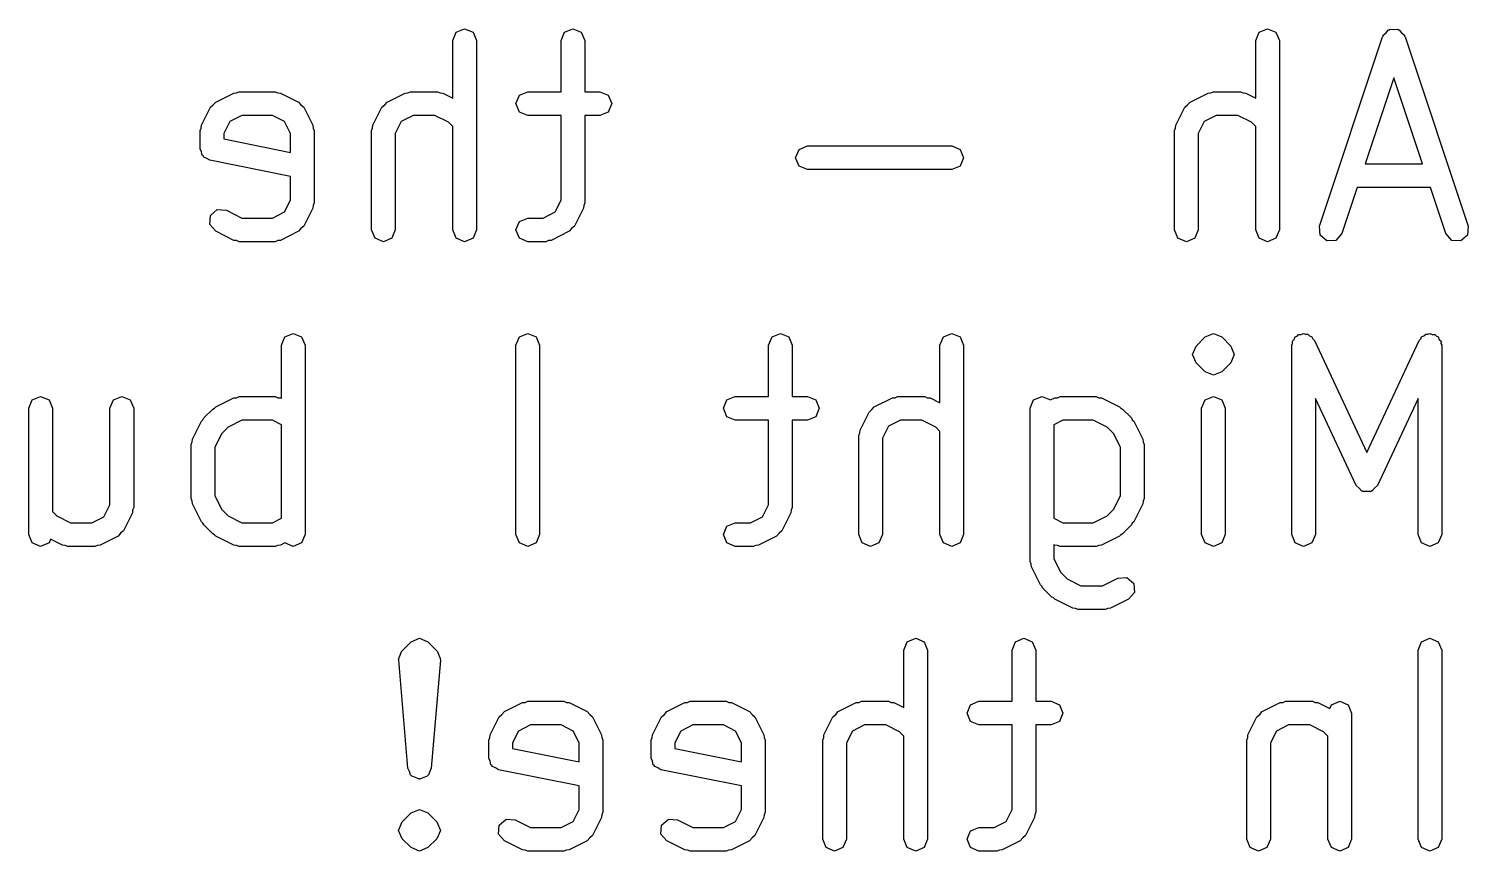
# Model space of a CAD drawing. Extents: x 68 to 173, y -124 to -38.
# Drawn here: x 86.52 to 94.12, y -115.76 to -111.41 of the extents above; entities that cross this region are included whole.
import ezdxf

# ---------------------------------------------------------------- set-up
doc = ezdxf.new("R2010")
doc.units = 0
doc.layers.add('BLACK', color=7, linetype='CONTINUOUS')

msp = doc.modelspace()

# ---------------------------------------------------------------- linework, layer by layer
at = {"layer": 'BLACK', "linetype": 'CONTINUOUS'}
for p, q in [((88.7559, -111.475), (88.7742, -111.431)), ((88.7742, -111.431), (88.8184, -111.413)), ((88.8184, -111.413), (88.8626, -111.431)), ((88.8626, -111.431), (88.8809, -111.475)), ((89.3274, -111.475), (89.3457, -111.431)), ((89.3457, -111.431), (89.3899, -111.413)), ((89.3899, -111.413), (89.4341, -111.431)), ((89.4341, -111.431), (89.4524, -111.475)), ((92.994, -111.475), (93.0123, -111.431)), ((93.0123, -111.431), (93.0565, -111.413)), ((93.0565, -111.413), (93.1007, -111.431)), ((93.1007, -111.431), (93.119, -111.475)), ((93.3306, -112.455), (93.6639, -111.455)), ((93.6639, -111.455), (93.667, -111.452)), ((93.667, -111.452), (93.6673, -111.447)), ((93.6673, -111.447), (93.6823, -111.434)), ((93.6823, -111.434), (93.6952, -111.419)), ((93.6952, -111.419), (93.6999, -111.419)), ((93.6999, -111.419), (93.7034, -111.416)), ((93.7034, -111.416), (93.7232, -111.417)), ((93.7232, -111.417), (93.743, -111.416)), ((93.743, -111.416), (93.7465, -111.419)), ((93.7465, -111.419), (93.7511, -111.419)), ((93.7511, -111.419), (93.7641, -111.434)), ((93.7641, -111.434), (93.7791, -111.447)), ((93.7791, -111.447), (93.7794, -111.452)), ((93.7794, -111.452), (93.7825, -111.455)), ((93.7825, -111.455), (94.1158, -112.455)), ((88.7559, -111.779), (88.7559, -111.475)), ((88.8809, -111.475), (88.8809, -112.475)), ((89.3274, -111.746), (89.3274, -111.475)), ((89.4524, -111.475), (89.4524, -111.746)), ((92.994, -111.779), (92.994, -111.475)), ((93.119, -111.475), (93.119, -112.475)), ((93.7232, -111.673), (93.5718, -112.127)), ((93.8746, -112.127), (93.7232, -111.673)), ((87.5048, -111.8), (87.6, -111.753)), ((87.6, -111.753), (87.6145, -111.752)), ((87.6145, -111.752), (87.628, -111.746)), ((87.628, -111.746), (87.8184, -111.746)), ((87.8184, -111.746), (87.8319, -111.752)), ((87.8319, -111.752), (87.8464, -111.753)), ((87.8464, -111.753), (87.9416, -111.8)), ((88.4095, -111.8), (88.5048, -111.753)), ((88.5048, -111.753), (88.5193, -111.752)), ((88.5193, -111.752), (88.5327, -111.746)), ((88.5327, -111.746), (88.6756, -111.746)), ((88.6756, -111.746), (88.689, -111.752)), ((88.689, -111.752), (88.7035, -111.753)), ((88.7035, -111.753), (88.7559, -111.779)), ((89.0893, -111.808), (89.1076, -111.764)), ((89.1076, -111.764), (89.1518, -111.746)), ((89.1518, -111.746), (89.3274, -111.746)), ((89.4524, -111.746), (89.5327, -111.746)), ((89.5327, -111.746), (89.5769, -111.764)), ((89.5769, -111.764), (89.5952, -111.808)), ((92.6476, -111.8), (92.7429, -111.753)), ((92.7429, -111.753), (92.7574, -111.752)), ((92.7574, -111.752), (92.7708, -111.746)), ((92.7708, -111.746), (92.9137, -111.746)), ((92.9137, -111.746), (92.9271, -111.752)), ((92.9271, -111.752), (92.9416, -111.753)), ((92.9416, -111.753), (92.994, -111.779)), ((87.4292, -111.923), (87.4768, -111.828)), ((87.4768, -111.828), (87.4918, -111.815)), ((87.4918, -111.815), (87.5048, -111.8)), ((87.9416, -111.8), (87.9546, -111.815)), ((87.9546, -111.815), (87.9696, -111.828)), ((87.9696, -111.828), (88.0172, -111.923)), ((88.334, -111.923), (88.3816, -111.828)), ((88.3816, -111.828), (88.3965, -111.815)), ((88.3965, -111.815), (88.4095, -111.8)), ((89.1076, -111.853), (89.0893, -111.808)), ((89.5952, -111.808), (89.5769, -111.853)), ((92.5721, -111.923), (92.6197, -111.828)), ((92.6197, -111.828), (92.6346, -111.815)), ((92.6346, -111.815), (92.6476, -111.8)), ((87.5793, -111.903), (87.5476, -111.966)), ((87.6427, -111.871), (87.5793, -111.903)), ((87.8037, -111.871), (87.6427, -111.871)), ((87.8671, -111.903), (87.8037, -111.871)), ((87.8988, -111.966), (87.8671, -111.903)), ((88.4841, -111.903), (88.4524, -111.966)), ((88.5475, -111.871), (88.4841, -111.903)), ((88.6608, -111.871), (88.5475, -111.871)), ((88.7338, -111.907), (88.6608, -111.871)), ((88.7559, -111.93), (88.7338, -111.907)), ((89.1518, -111.871), (89.1076, -111.853)), ((89.3274, -111.871), (89.1518, -111.871)), ((89.3274, -112.318), (89.3274, -111.871)), ((89.5327, -111.871), (89.4524, -111.871)), ((89.4524, -111.871), (89.4524, -112.332)), ((89.5769, -111.853), (89.5327, -111.871)), ((92.7222, -111.903), (92.6905, -111.966)), ((92.7856, -111.871), (92.7222, -111.903)), ((92.8989, -111.871), (92.7856, -111.871)), ((92.9719, -111.907), (92.8989, -111.871)), ((92.994, -111.93), (92.9719, -111.907)), ((87.4226, -111.951), (87.4282, -111.938)), ((87.4226, -112.047), (87.4226, -111.951)), ((87.4282, -111.938), (87.4292, -111.923)), ((87.5476, -111.966), (87.5476, -111.995)), ((87.8988, -112.066), (87.8988, -111.966)), ((88.0172, -111.923), (88.0182, -111.938)), ((88.0182, -111.938), (88.0238, -111.951)), ((88.0238, -111.951), (88.0238, -112.332)), ((88.3274, -111.951), (88.3329, -111.938)), ((88.3274, -112.475), (88.3274, -111.951)), ((88.3329, -111.938), (88.334, -111.923)), ((88.4524, -111.966), (88.4524, -112.475)), ((88.7559, -112.475), (88.7559, -111.93)), ((92.5655, -111.951), (92.571, -111.938)), ((92.5655, -112.475), (92.5655, -111.951)), ((92.571, -111.938), (92.5721, -111.923)), ((92.6905, -111.966), (92.6905, -112.475)), ((92.994, -112.475), (92.994, -111.93)), ((87.4296, -112.063), (87.4226, -112.047)), ((87.4331, -112.081), (87.4296, -112.063)), ((87.5476, -111.995), (87.8988, -112.066)), ((90.5655, -112.094), (90.5838, -112.05)), ((90.5838, -112.05), (90.628, -112.032)), ((90.628, -112.032), (91.3899, -112.032)), ((91.3899, -112.032), (91.4341, -112.05)), ((91.4341, -112.05), (91.4524, -112.094)), ((87.4384, -112.085), (87.4331, -112.081)), ((87.4409, -112.091), (87.4384, -112.085)), ((87.4577, -112.098), (87.4409, -112.091)), ((87.4728, -112.108), (87.4577, -112.098)), ((87.8988, -112.193), (87.4728, -112.108)), ((90.5838, -112.138), (90.5655, -112.094)), ((90.628, -112.157), (90.5838, -112.138)), ((91.4341, -112.138), (91.3899, -112.157)), ((91.4524, -112.094), (91.4341, -112.138)), ((93.5718, -112.127), (93.8746, -112.127)), ((87.8988, -112.318), (87.8988, -112.193)), ((91.3899, -112.157), (90.628, -112.157)), ((93.5301, -112.252), (93.4492, -112.495)), ((93.9162, -112.252), (93.5301, -112.252)), ((93.9972, -112.495), (93.9162, -112.252)), ((87.4768, -112.4), (87.513, -112.368)), ((87.513, -112.368), (87.5607, -112.372)), ((87.5607, -112.372), (87.6427, -112.413)), ((87.8671, -112.381), (87.8988, -112.318)), ((88.0172, -112.36), (87.9696, -112.455)), ((88.0182, -112.346), (88.0172, -112.36)), ((88.0238, -112.332), (88.0182, -112.346)), ((89.2957, -112.381), (89.3274, -112.318)), ((89.4458, -112.36), (89.3981, -112.455)), ((89.4468, -112.346), (89.4458, -112.36)), ((89.4524, -112.332), (89.4468, -112.346)), ((87.4734, -112.447), (87.4768, -112.4)), ((87.5048, -112.483), (87.4734, -112.447)), ((87.6427, -112.413), (87.8037, -112.413)), ((87.8037, -112.413), (87.8671, -112.381)), ((89.0893, -112.475), (89.1076, -112.431)), ((89.1076, -112.431), (89.1518, -112.413)), ((89.1518, -112.413), (89.2322, -112.413)), ((89.2322, -112.413), (89.2957, -112.381)), ((87.6, -112.531), (87.5048, -112.483)), ((87.9416, -112.483), (87.8464, -112.531)), ((87.9546, -112.468), (87.9416, -112.483)), ((87.9696, -112.455), (87.9546, -112.468)), ((88.3457, -112.519), (88.3274, -112.475)), ((88.3899, -112.538), (88.3457, -112.519)), ((88.4341, -112.519), (88.3899, -112.538)), ((88.4524, -112.475), (88.4341, -112.519)), ((88.7742, -112.519), (88.7559, -112.475)), ((88.8184, -112.538), (88.7742, -112.519)), ((88.8626, -112.519), (88.8184, -112.538)), ((88.8809, -112.475), (88.8626, -112.519)), ((89.1076, -112.519), (89.0893, -112.475)), ((89.1518, -112.538), (89.1076, -112.519)), ((89.3702, -112.483), (89.275, -112.531)), ((89.3832, -112.468), (89.3702, -112.483)), ((89.3981, -112.455), (89.3832, -112.468)), ((92.5838, -112.519), (92.5655, -112.475)), ((92.628, -112.538), (92.5838, -112.519)), ((92.6721, -112.519), (92.628, -112.538)), ((92.6905, -112.475), (92.6721, -112.519)), ((93.0123, -112.519), (92.994, -112.475)), ((93.0565, -112.538), (93.0123, -112.519)), ((93.1007, -112.519), (93.0565, -112.538)), ((93.119, -112.475), (93.1007, -112.519)), ((93.334, -112.503), (93.3306, -112.455)), ((93.3701, -112.534), (93.334, -112.503)), ((93.4492, -112.495), (93.4178, -112.531)), ((94.0286, -112.531), (93.9972, -112.495)), ((94.1124, -112.503), (94.0763, -112.534)), ((94.1158, -112.455), (94.1124, -112.503)), ((87.6145, -112.532), (87.6, -112.531)), ((87.628, -112.538), (87.6145, -112.532)), ((87.8184, -112.538), (87.628, -112.538)), ((87.8319, -112.532), (87.8184, -112.538)), ((87.8464, -112.531), (87.8319, -112.532)), ((89.247, -112.538), (89.1518, -112.538)), ((89.2604, -112.532), (89.247, -112.538)), ((89.275, -112.531), (89.2604, -112.532)), ((93.4178, -112.531), (93.3701, -112.534)), ((94.0763, -112.534), (94.0286, -112.531)), ((87.8512, -113.085), (87.8695, -113.041)), ((87.8695, -113.041), (87.9137, -113.023)), ((87.9137, -113.023), (87.9579, -113.041)), ((87.9579, -113.041), (87.9762, -113.085)), ((89.0893, -113.085), (89.1076, -113.041)), ((89.1076, -113.041), (89.1518, -113.023)), ((89.1518, -113.023), (89.196, -113.041)), ((89.196, -113.041), (89.2143, -113.085)), ((90.4226, -113.085), (90.4409, -113.041)), ((90.4409, -113.041), (90.4851, -113.023)), ((90.4851, -113.023), (90.5293, -113.041)), ((90.5293, -113.041), (90.5476, -113.085)), ((91.3274, -113.085), (91.3457, -113.041)), ((91.3457, -113.041), (91.3899, -113.023)), ((91.3899, -113.023), (91.4341, -113.041)), ((91.4341, -113.041), (91.4524, -113.085)), ((92.679, -113.089), (92.7266, -113.041)), ((92.7266, -113.041), (92.7708, -113.023)), ((92.7266, -113.041), (92.7266, -113.041)), ((92.7708, -113.023), (92.815, -113.041)), ((92.815, -113.041), (92.8626, -113.089)), ((93.1883, -113.064), (93.1975, -113.054)), ((93.1975, -113.054), (93.2028, -113.041)), ((93.2028, -113.041), (93.2131, -113.037)), ((93.2131, -113.037), (93.2206, -113.028)), ((93.2206, -113.028), (93.2343, -113.028)), ((93.2343, -113.028), (93.247, -113.023)), ((93.247, -113.023), (93.2573, -113.027)), ((93.2573, -113.027), (93.2684, -113.026)), ((93.2684, -113.026), (93.2785, -113.036)), ((93.2785, -113.036), (93.2912, -113.041)), ((93.2912, -113.041), (93.2954, -113.051)), ((93.2954, -113.051), (93.3036, -113.059)), ((93.857, -113.059), (93.8652, -113.051)), ((93.8652, -113.051), (93.8695, -113.041)), ((93.8695, -113.041), (93.8822, -113.036)), ((93.8822, -113.036), (93.8923, -113.026)), ((93.8923, -113.026), (93.9034, -113.027)), ((93.9034, -113.027), (93.9137, -113.023)), ((93.9137, -113.023), (93.9264, -113.028)), ((93.9264, -113.028), (93.9401, -113.028)), ((93.9401, -113.028), (93.9476, -113.037)), ((93.9476, -113.037), (93.9579, -113.041)), ((93.9579, -113.041), (93.9631, -113.054)), ((93.9631, -113.054), (93.9724, -113.064)), ((87.8512, -113.365), (87.8512, -113.085)), ((87.9762, -113.085), (87.9762, -114.085)), ((89.0893, -114.085), (89.0893, -113.085)), ((89.2143, -113.085), (89.2143, -114.085)), ((90.4226, -113.356), (90.4226, -113.085)), ((90.5476, -113.085), (90.5476, -113.356)), ((91.3274, -113.389), (91.3274, -113.085)), ((91.4524, -113.085), (91.4524, -114.085)), ((92.6607, -113.133), (92.679, -113.089)), ((92.679, -113.177), (92.6607, -113.133)), ((92.8626, -113.089), (92.8809, -113.133)), ((92.8809, -113.133), (92.8626, -113.177)), ((93.1845, -113.085), (93.1888, -113.075)), ((93.1845, -114.085), (93.1845, -113.085)), ((93.1888, -113.075), (93.1883, -113.064)), ((93.3036, -113.059), (93.5803, -113.652)), ((93.5803, -113.652), (93.857, -113.059)), ((93.9724, -113.064), (93.9719, -113.075)), ((93.9719, -113.075), (93.9762, -113.085)), ((93.9762, -113.085), (93.9762, -114.085)), ((92.7266, -113.225), (92.679, -113.177)), ((92.8626, -113.177), (92.815, -113.225)), ((92.7708, -113.243), (92.7266, -113.225)), ((92.815, -113.225), (92.7708, -113.243)), ((86.5361, -113.374), (86.5803, -113.356)), ((86.5803, -113.356), (86.6245, -113.374)), ((86.9647, -113.374), (87.0089, -113.356)), ((87.0089, -113.356), (87.0531, -113.374)), ((87.6, -113.363), (87.6145, -113.362)), ((87.6145, -113.362), (87.628, -113.356)), ((87.628, -113.356), (87.8184, -113.356)), ((87.8184, -113.356), (87.8319, -113.362)), ((87.8319, -113.362), (87.8464, -113.363)), ((90.2028, -113.374), (90.247, -113.356)), ((90.247, -113.356), (90.4226, -113.356)), ((90.5476, -113.356), (90.628, -113.356)), ((90.628, -113.356), (90.6721, -113.374)), ((91.0762, -113.363), (91.0907, -113.362)), ((91.0907, -113.362), (91.1041, -113.356)), ((91.1041, -113.356), (91.247, -113.356)), ((91.247, -113.356), (91.2604, -113.362)), ((91.2604, -113.362), (91.275, -113.363)), ((91.8219, -113.374), (91.8661, -113.356)), ((91.8661, -113.356), (91.9101, -113.374)), ((91.9333, -113.363), (91.9478, -113.362)), ((91.9478, -113.362), (91.9613, -113.356)), ((91.9613, -113.356), (92.1518, -113.356)), ((92.1518, -113.356), (92.1652, -113.362)), ((92.1652, -113.362), (92.1797, -113.363)), ((92.7266, -113.374), (92.7708, -113.356)), ((92.7708, -113.356), (92.815, -113.374)), ((86.5178, -113.418), (86.5361, -113.374)), ((86.5178, -114.085), (86.5178, -113.418)), ((86.6245, -113.374), (86.6428, -113.418)), ((86.6428, -113.418), (86.6428, -113.964)), ((86.9464, -113.418), (86.9647, -113.374)), ((86.9464, -113.928), (86.9464, -113.418)), ((87.0531, -113.374), (87.0714, -113.418)), ((87.0714, -113.418), (87.0714, -113.942)), ((87.4409, -113.469), (87.4885, -113.422)), ((87.4885, -113.422), (87.498, -113.418)), ((87.498, -113.418), (87.5048, -113.41)), ((87.5048, -113.41), (87.6, -113.363)), ((87.8464, -113.363), (87.8512, -113.365)), ((90.1845, -113.418), (90.2028, -113.374)), ((90.2028, -113.463), (90.1845, -113.418)), ((90.6721, -113.374), (90.6905, -113.418)), ((90.6905, -113.418), (90.6721, -113.463)), ((90.9054, -113.533), (90.953, -113.438)), ((90.953, -113.438), (90.968, -113.425)), ((90.968, -113.425), (90.981, -113.41)), ((90.981, -113.41), (91.0762, -113.363)), ((91.275, -113.363), (91.3274, -113.389)), ((91.8036, -113.418), (91.8219, -113.374)), ((91.8036, -114.228), (91.8036, -113.418)), ((91.9101, -113.374), (91.9333, -113.363)), ((92.1797, -113.363), (92.275, -113.41)), ((92.275, -113.41), (92.2817, -113.418)), ((92.2817, -113.418), (92.2912, -113.422)), ((92.2912, -113.422), (92.3388, -113.469)), ((92.7083, -113.418), (92.7266, -113.374)), ((92.7083, -114.085), (92.7083, -113.418)), ((92.815, -113.374), (92.8333, -113.418)), ((92.8333, -113.418), (92.8333, -114.085)), ((93.5237, -113.826), (93.3095, -113.367)), ((93.3095, -113.367), (93.3095, -114.085)), ((93.8512, -113.367), (93.637, -113.826)), ((93.8512, -114.085), (93.8512, -113.367)), ((87.3816, -113.581), (87.4292, -113.486)), ((87.4292, -113.486), (87.437, -113.479)), ((87.437, -113.479), (87.4409, -113.469)), ((87.6427, -113.481), (87.5697, -113.517)), ((87.8037, -113.481), (87.6427, -113.481)), ((87.8512, -113.505), (87.8037, -113.481)), ((87.8512, -113.999), (87.8512, -113.505)), ((90.247, -113.481), (90.2028, -113.463)), ((90.4226, -113.481), (90.247, -113.481)), ((90.4226, -113.928), (90.4226, -113.481)), ((90.628, -113.481), (90.5476, -113.481)), ((90.5476, -113.481), (90.5476, -113.942)), ((90.6721, -113.463), (90.628, -113.481)), ((91.0555, -113.513), (91.0238, -113.576)), ((91.1189, -113.481), (91.0555, -113.513)), ((91.2322, -113.481), (91.1189, -113.481)), ((91.3052, -113.517), (91.2322, -113.481)), ((91.976, -113.481), (91.9286, -113.505)), ((91.9286, -113.505), (91.9286, -113.999)), ((92.137, -113.481), (91.976, -113.481)), ((92.21, -113.517), (92.137, -113.481)), ((92.3388, -113.469), (92.3427, -113.479)), ((92.3427, -113.479), (92.3505, -113.486)), ((92.3505, -113.486), (92.3981, -113.581)), ((87.3805, -113.595), (87.3816, -113.581)), ((87.5365, -113.551), (87.5, -113.624)), ((87.5697, -113.517), (87.5365, -113.551)), ((90.8988, -113.561), (90.9044, -113.548)), ((90.8988, -114.085), (90.8988, -113.561)), ((90.9044, -113.548), (90.9054, -113.533)), ((91.0238, -113.576), (91.0238, -114.085)), ((91.3274, -113.54), (91.3052, -113.517)), ((91.3274, -114.085), (91.3274, -113.54)), ((92.2433, -113.551), (92.21, -113.517)), ((92.2797, -113.624), (92.2433, -113.551)), ((92.3981, -113.581), (92.3992, -113.595)), ((87.375, -113.609), (87.3805, -113.595)), ((87.375, -113.895), (87.375, -113.609)), ((87.5, -113.624), (87.5, -113.88)), ((92.2797, -113.88), (92.2797, -113.624)), ((92.3992, -113.595), (92.4047, -113.609)), ((92.4047, -113.609), (92.4047, -113.895)), ((87.5, -113.88), (87.5365, -113.953)), ((92.2433, -113.953), (92.2797, -113.88)), ((93.5395, -113.84), (93.5237, -113.826)), ((93.5539, -113.856), (93.5395, -113.84)), ((93.5568, -113.856), (93.5539, -113.856)), ((93.559, -113.858), (93.5568, -113.856)), ((93.5803, -113.857), (93.559, -113.858)), ((93.6017, -113.858), (93.5803, -113.857)), ((93.6038, -113.856), (93.6017, -113.858)), ((93.6068, -113.856), (93.6038, -113.856)), ((93.6212, -113.84), (93.6068, -113.856)), ((93.637, -113.826), (93.6212, -113.84)), ((86.6428, -113.964), (86.665, -113.986)), ((86.9147, -113.991), (86.9464, -113.928)), ((87.0658, -113.956), (87.0648, -113.97)), ((87.0714, -113.942), (87.0658, -113.956)), ((87.3805, -113.908), (87.375, -113.895)), ((87.3816, -113.923), (87.3805, -113.908)), ((87.4292, -114.018), (87.3816, -113.923)), ((87.5365, -113.953), (87.5697, -113.986)), ((90.3909, -113.991), (90.4226, -113.928)), ((90.542, -113.956), (90.541, -113.97)), ((90.5476, -113.942), (90.542, -113.956)), ((92.21, -113.986), (92.2433, -113.953)), ((92.3981, -113.923), (92.3505, -114.018)), ((92.3992, -113.908), (92.3981, -113.923)), ((92.4047, -113.895), (92.3992, -113.908)), ((86.665, -113.986), (86.7379, -114.023)), ((86.7379, -114.023), (86.8513, -114.023)), ((86.8513, -114.023), (86.9147, -113.991)), ((87.0648, -113.97), (87.0172, -114.065)), ((87.437, -114.025), (87.4292, -114.018)), ((87.4409, -114.034), (87.437, -114.025)), ((87.4885, -114.082), (87.4409, -114.034)), ((87.5697, -113.986), (87.6427, -114.023)), ((87.6427, -114.023), (87.8037, -114.023)), ((87.8037, -114.023), (87.8512, -113.999)), ((90.1845, -114.085), (90.2028, -114.041)), ((90.2028, -114.041), (90.247, -114.023)), ((90.247, -114.023), (90.3275, -114.023)), ((90.3275, -114.023), (90.3909, -113.991)), ((90.541, -113.97), (90.4934, -114.065)), ((91.9286, -113.999), (91.976, -114.023)), ((91.976, -114.023), (92.137, -114.023)), ((92.137, -114.023), (92.21, -113.986)), ((92.3388, -114.034), (92.2912, -114.082)), ((92.3428, -114.025), (92.3388, -114.034)), ((92.3505, -114.018), (92.3428, -114.025)), ((86.5361, -114.129), (86.5178, -114.085)), ((86.6326, -114.11), (86.6245, -114.129)), ((86.6952, -114.141), (86.6326, -114.11)), ((86.9892, -114.093), (86.894, -114.141)), ((87.0022, -114.078), (86.9892, -114.093)), ((87.0172, -114.065), (87.0022, -114.078)), ((87.498, -114.086), (87.4885, -114.082)), ((87.5048, -114.093), (87.498, -114.086)), ((87.6, -114.141), (87.5048, -114.093)), ((87.9762, -114.085), (87.9579, -114.129)), ((89.1076, -114.129), (89.0893, -114.085)), ((89.2143, -114.085), (89.196, -114.129)), ((90.2028, -114.129), (90.1845, -114.085)), ((90.4654, -114.093), (90.3702, -114.141)), ((90.4784, -114.078), (90.4654, -114.093)), ((90.4934, -114.065), (90.4784, -114.078)), ((90.9171, -114.129), (90.8988, -114.085)), ((91.0238, -114.085), (91.0055, -114.129)), ((91.3457, -114.129), (91.3274, -114.085)), ((91.4524, -114.085), (91.4341, -114.129)), ((92.275, -114.093), (92.1797, -114.141)), ((92.2817, -114.086), (92.275, -114.093)), ((92.2912, -114.082), (92.2817, -114.086)), ((92.7266, -114.129), (92.7083, -114.085)), ((92.8333, -114.085), (92.815, -114.129)), ((93.2028, -114.129), (93.1845, -114.085)), ((93.3095, -114.085), (93.2912, -114.129)), ((93.8695, -114.129), (93.8512, -114.085)), ((93.9762, -114.085), (93.9579, -114.129)), ((86.5803, -114.148), (86.5361, -114.129)), ((86.6245, -114.129), (86.5803, -114.148)), ((86.7098, -114.142), (86.6952, -114.141)), ((86.7232, -114.148), (86.7098, -114.142)), ((86.866, -114.148), (86.7232, -114.148)), ((86.8795, -114.142), (86.866, -114.148)), ((86.894, -114.141), (86.8795, -114.142)), ((87.6145, -114.142), (87.6, -114.141)), ((87.628, -114.148), (87.6145, -114.142)), ((87.8184, -114.148), (87.628, -114.148)), ((87.8319, -114.142), (87.8184, -114.148)), ((87.8464, -114.141), (87.8319, -114.142)), ((87.8696, -114.129), (87.8464, -114.141)), ((87.9137, -114.148), (87.8696, -114.129)), ((87.9579, -114.129), (87.9137, -114.148)), ((89.1518, -114.148), (89.1076, -114.129)), ((89.196, -114.129), (89.1518, -114.148)), ((90.247, -114.148), (90.2028, -114.129)), ((90.3422, -114.148), (90.247, -114.148)), ((90.3557, -114.142), (90.3422, -114.148)), ((90.3702, -114.141), (90.3557, -114.142)), ((90.9613, -114.148), (90.9171, -114.129)), ((91.0055, -114.129), (90.9613, -114.148)), ((91.3899, -114.148), (91.3457, -114.129)), ((91.4341, -114.129), (91.3899, -114.148)), ((91.9333, -114.141), (91.9286, -114.139)), ((91.9286, -114.139), (91.9286, -114.213)), ((91.9478, -114.142), (91.9333, -114.141)), ((91.9613, -114.148), (91.9478, -114.142)), ((92.1518, -114.148), (91.9613, -114.148)), ((92.1652, -114.142), (92.1518, -114.148)), ((92.1797, -114.141), (92.1652, -114.142)), ((92.7708, -114.148), (92.7266, -114.129)), ((92.815, -114.129), (92.7708, -114.148)), ((93.247, -114.148), (93.2028, -114.129)), ((93.2912, -114.129), (93.247, -114.148)), ((93.9137, -114.148), (93.8695, -114.129)), ((93.9579, -114.129), (93.9137, -114.148)), ((91.8091, -114.241), (91.8036, -114.228)), ((91.8101, -114.256), (91.8091, -114.241)), ((91.8578, -114.351), (91.8101, -114.256)), ((91.9286, -114.213), (91.965, -114.286)), ((91.965, -114.286), (91.9983, -114.319)), ((91.9983, -114.319), (92.0713, -114.356)), ((92.1846, -114.356), (92.2667, -114.315)), ((92.2667, -114.315), (92.3144, -114.312)), ((92.3144, -114.312), (92.3505, -114.343)), ((92.3505, -114.343), (92.3539, -114.391)), ((91.8655, -114.358), (91.8578, -114.351)), ((91.8695, -114.367), (91.8655, -114.358)), ((91.9171, -114.415), (91.8695, -114.367)), ((91.9266, -114.419), (91.9171, -114.415)), ((91.9333, -114.427), (91.9266, -114.419)), ((92.0713, -114.356), (92.1846, -114.356)), ((92.3539, -114.391), (92.3226, -114.427)), ((92.0286, -114.474), (91.9333, -114.427)), ((92.0431, -114.475), (92.0286, -114.474)), ((92.0565, -114.481), (92.0431, -114.475)), ((92.1994, -114.481), (92.0565, -114.481)), ((92.2128, -114.475), (92.1994, -114.481)), ((92.2273, -114.474), (92.2128, -114.475)), ((92.3226, -114.427), (92.2273, -114.474)), ((88.4885, -114.699), (88.5361, -114.651)), ((88.5361, -114.651), (88.5803, -114.633)), ((88.5803, -114.633), (88.6245, -114.651)), ((88.6245, -114.651), (88.6721, -114.699)), ((91.1369, -114.695), (91.1552, -114.651)), ((91.1552, -114.651), (91.1994, -114.633)), ((91.1994, -114.633), (91.2436, -114.651)), ((91.2436, -114.651), (91.2619, -114.695)), ((91.7083, -114.695), (91.7266, -114.651)), ((91.7266, -114.651), (91.7708, -114.633)), ((91.7708, -114.633), (91.815, -114.651)), ((91.815, -114.651), (91.8333, -114.695)), ((93.8512, -114.695), (93.8695, -114.651)), ((93.8695, -114.651), (93.9137, -114.633)), ((93.9137, -114.633), (93.9579, -114.651)), ((93.9579, -114.651), (93.9762, -114.695)), ((88.4702, -114.743), (88.4784, -114.723)), ((88.4784, -114.723), (88.485, -114.702)), ((88.485, -114.702), (88.4875, -114.701)), ((88.4875, -114.701), (88.4885, -114.699)), ((88.6721, -114.699), (88.6732, -114.701)), ((88.6732, -114.701), (88.6757, -114.702)), ((88.6757, -114.702), (88.6822, -114.723)), ((88.6822, -114.723), (88.6905, -114.743)), ((91.1369, -114.999), (91.1369, -114.695)), ((91.2619, -114.695), (91.2619, -115.695)), ((91.7083, -114.966), (91.7083, -114.695)), ((91.8333, -114.695), (91.8333, -114.966)), ((93.8512, -115.695), (93.8512, -114.695)), ((93.9762, -114.695), (93.9762, -115.695)), ((88.4713, -114.745), (88.4702, -114.743)), ((88.4704, -114.748), (88.4713, -114.745)), ((88.5181, -115.319), (88.4704, -114.748)), ((88.6902, -114.748), (88.6426, -115.319)), ((88.6905, -114.743), (88.6894, -114.745)), ((88.6894, -114.745), (88.6902, -114.748)), ((89.0156, -115.035), (89.0286, -115.02)), ((89.0286, -115.02), (89.1238, -114.973)), ((89.1238, -114.973), (89.1383, -114.972)), ((89.1383, -114.972), (89.1518, -114.966)), ((89.1518, -114.966), (89.3422, -114.966)), ((89.3422, -114.966), (89.3557, -114.972)), ((89.3557, -114.972), (89.3702, -114.973)), ((89.3702, -114.973), (89.4654, -115.02)), ((89.4654, -115.02), (89.4784, -115.035)), ((89.8727, -115.035), (89.8857, -115.02)), ((89.8857, -115.02), (89.981, -114.973)), ((89.981, -114.973), (89.9955, -114.972)), ((89.9955, -114.972), (90.0089, -114.966)), ((90.0089, -114.966), (90.1994, -114.966)), ((90.1994, -114.966), (90.2128, -114.972)), ((90.2128, -114.972), (90.2273, -114.973)), ((90.2273, -114.973), (90.3226, -115.02)), ((90.3226, -115.02), (90.3356, -115.035)), ((90.7775, -115.035), (90.7905, -115.02)), ((90.7905, -115.02), (90.8857, -114.973)), ((90.8857, -114.973), (90.9002, -114.972)), ((90.9002, -114.972), (90.9137, -114.966)), ((90.9137, -114.966), (91.0565, -114.966)), ((91.0565, -114.966), (91.07, -114.972)), ((91.07, -114.972), (91.0845, -114.973)), ((91.0845, -114.973), (91.1369, -114.999)), ((91.4702, -115.028), (91.4885, -114.984)), ((91.4885, -115.073), (91.4702, -115.028)), ((91.4885, -114.984), (91.5327, -114.966)), ((91.5327, -114.966), (91.7083, -114.966)), ((91.8333, -114.966), (91.9137, -114.966)), ((91.9137, -114.966), (91.9579, -114.984)), ((91.9579, -114.984), (91.9762, -115.028)), ((91.9762, -115.028), (91.9579, -115.073)), ((93.0156, -115.035), (93.0286, -115.02)), ((93.0286, -115.02), (93.1238, -114.973)), ((93.1238, -114.973), (93.1383, -114.972)), ((93.1383, -114.972), (93.1518, -114.966)), ((93.1518, -114.966), (93.2946, -114.966)), ((93.2946, -114.966), (93.3081, -114.972)), ((93.3081, -114.972), (93.3226, -114.973)), ((93.3226, -114.973), (93.3852, -115.004)), ((93.3852, -115.004), (93.3933, -114.984)), ((93.3933, -114.984), (93.4375, -114.966)), ((93.4375, -114.966), (93.4817, -114.984)), ((93.4817, -114.984), (93.5, -115.028)), ((93.5, -115.028), (93.5, -115.695)), ((88.953, -115.143), (89.0006, -115.048)), ((89.0006, -115.048), (89.0156, -115.035)), ((89.1665, -115.091), (89.1031, -115.123)), ((89.3275, -115.091), (89.1665, -115.091)), ((89.3909, -115.123), (89.3275, -115.091)), ((89.4784, -115.035), (89.4934, -115.048)), ((89.4934, -115.048), (89.541, -115.143)), ((89.8101, -115.143), (89.8578, -115.048)), ((89.8578, -115.048), (89.8727, -115.035)), ((90.0237, -115.091), (89.9603, -115.123)), ((90.1846, -115.091), (90.0237, -115.091)), ((90.248, -115.123), (90.1846, -115.091)), ((90.3356, -115.035), (90.3505, -115.048)), ((90.3505, -115.048), (90.3981, -115.143)), ((90.7149, -115.143), (90.7625, -115.048)), ((90.7625, -115.048), (90.7775, -115.035)), ((90.9284, -115.091), (90.865, -115.123)), ((91.0418, -115.091), (90.9284, -115.091)), ((91.1147, -115.127), (91.0418, -115.091)), ((91.5327, -115.091), (91.4885, -115.073)), ((91.7083, -115.091), (91.5327, -115.091)), ((91.7083, -115.538), (91.7083, -115.091)), ((91.9137, -115.091), (91.8333, -115.091)), ((91.8333, -115.091), (91.8333, -115.552)), ((91.9579, -115.073), (91.9137, -115.091)), ((92.953, -115.143), (93.0006, -115.048)), ((93.0006, -115.048), (93.0156, -115.035)), ((93.1665, -115.091), (93.1031, -115.123)), ((93.2799, -115.091), (93.1665, -115.091)), ((93.3528, -115.127), (93.2799, -115.091)), ((88.9464, -115.171), (88.952, -115.158)), ((88.9464, -115.267), (88.9464, -115.171)), ((88.952, -115.158), (88.953, -115.143)), ((89.1031, -115.123), (89.0714, -115.186)), ((89.4226, -115.186), (89.3909, -115.123)), ((89.541, -115.143), (89.542, -115.158)), ((89.542, -115.158), (89.5476, -115.171)), ((89.5476, -115.171), (89.5476, -115.552)), ((89.8035, -115.171), (89.8091, -115.158)), ((89.8035, -115.267), (89.8035, -115.171)), ((89.8091, -115.158), (89.8101, -115.143)), ((89.9603, -115.123), (89.9285, -115.186)), ((90.2797, -115.186), (90.248, -115.123)), ((90.3981, -115.143), (90.3992, -115.158)), ((90.3992, -115.158), (90.4047, -115.171)), ((90.4047, -115.171), (90.4047, -115.552)), ((90.7083, -115.171), (90.7139, -115.158)), ((90.7083, -115.695), (90.7083, -115.171)), ((90.7139, -115.158), (90.7149, -115.143)), ((90.865, -115.123), (90.8333, -115.186)), ((91.1369, -115.15), (91.1147, -115.127)), ((91.1369, -115.695), (91.1369, -115.15)), ((92.9464, -115.171), (92.952, -115.158)), ((92.9464, -115.695), (92.9464, -115.171)), ((92.952, -115.158), (92.953, -115.143)), ((93.1031, -115.123), (93.0714, -115.186)), ((93.375, -115.15), (93.3528, -115.127)), ((93.375, -115.695), (93.375, -115.15)), ((89.0714, -115.186), (89.0714, -115.215)), ((89.0714, -115.215), (89.4226, -115.286)), ((89.4226, -115.286), (89.4226, -115.186)), ((89.9285, -115.186), (89.9285, -115.215)), ((89.9285, -115.215), (90.2797, -115.286)), ((90.2797, -115.286), (90.2797, -115.186)), ((90.8333, -115.186), (90.8333, -115.695)), ((93.0714, -115.186), (93.0714, -115.695)), ((88.5268, -115.336), (88.5181, -115.319)), ((88.5326, -115.355), (88.5268, -115.336)), ((88.6339, -115.336), (88.628, -115.355)), ((88.6426, -115.319), (88.6339, -115.336)), ((88.9534, -115.283), (88.9464, -115.267)), ((88.9569, -115.301), (88.9534, -115.283)), ((88.9622, -115.305), (88.9569, -115.301)), ((88.9647, -115.311), (88.9622, -115.305)), ((88.9815, -115.318), (88.9647, -115.311)), ((88.9966, -115.328), (88.9815, -115.318)), ((89.4226, -115.413), (88.9966, -115.328)), ((89.8105, -115.283), (89.8035, -115.267)), ((89.814, -115.301), (89.8105, -115.283)), ((89.8194, -115.305), (89.814, -115.301)), ((89.8219, -115.311), (89.8194, -115.305)), ((89.8387, -115.318), (89.8219, -115.311)), ((89.8538, -115.328), (89.8387, -115.318)), ((90.2797, -115.413), (89.8538, -115.328)), ((88.5351, -115.356), (88.5326, -115.355)), ((88.5361, -115.358), (88.5351, -115.356)), ((88.5387, -115.359), (88.5361, -115.358)), ((88.54, -115.362), (88.5387, -115.359)), ((88.5582, -115.368), (88.54, -115.362)), ((88.5751, -115.376), (88.5582, -115.368)), ((88.5778, -115.376), (88.5751, -115.376)), ((88.5803, -115.377), (88.5778, -115.376)), ((88.5829, -115.376), (88.5803, -115.377)), ((88.5855, -115.376), (88.5829, -115.376)), ((88.6025, -115.368), (88.5855, -115.376)), ((88.6207, -115.362), (88.6025, -115.368)), ((88.622, -115.359), (88.6207, -115.362)), ((88.6245, -115.358), (88.622, -115.359)), ((88.6256, -115.356), (88.6245, -115.358)), ((88.628, -115.355), (88.6256, -115.356)), ((89.4226, -115.538), (89.4226, -115.413)), ((90.2797, -115.538), (90.2797, -115.413)), ((88.4885, -115.603), (88.5361, -115.556)), ((88.5361, -115.556), (88.5544, -115.548)), ((88.5361, -115.556), (88.5361, -115.556)), ((88.5361, -115.556), (88.5361, -115.556)), ((88.5544, -115.548), (88.5803, -115.537)), ((88.5803, -115.537), (88.5803, -115.537)), ((88.5803, -115.537), (88.5803, -115.537)), ((88.5803, -115.537), (88.6062, -115.548)), ((88.6062, -115.548), (88.6245, -115.556)), ((88.6245, -115.556), (88.6245, -115.556)), ((88.6245, -115.556), (88.6721, -115.603)), ((89.3909, -115.601), (89.4226, -115.538)), ((89.5476, -115.552), (89.542, -115.566)), ((90.248, -115.601), (90.2797, -115.538)), ((90.4047, -115.552), (90.3992, -115.566)), ((91.6766, -115.601), (91.7083, -115.538)), ((91.8333, -115.552), (91.8277, -115.566)), ((88.4702, -115.648), (88.4885, -115.603)), ((88.6721, -115.603), (88.6905, -115.648)), ((88.9972, -115.667), (89.0006, -115.62)), ((89.0006, -115.62), (89.0368, -115.588)), ((89.0368, -115.588), (89.0845, -115.592)), ((89.0845, -115.592), (89.1665, -115.633)), ((89.1665, -115.633), (89.3275, -115.633)), ((89.3275, -115.633), (89.3909, -115.601)), ((89.541, -115.58), (89.4934, -115.675)), ((89.542, -115.566), (89.541, -115.58)), ((89.8544, -115.667), (89.8578, -115.62)), ((89.8578, -115.62), (89.8939, -115.588)), ((89.8939, -115.588), (89.9416, -115.592)), ((89.9416, -115.592), (90.0237, -115.633)), ((90.0237, -115.633), (90.1846, -115.633)), ((90.1846, -115.633), (90.248, -115.601)), ((90.3981, -115.58), (90.3505, -115.675)), ((90.3992, -115.566), (90.3981, -115.58)), ((91.4885, -115.651), (91.5327, -115.633)), ((91.5327, -115.633), (91.6132, -115.633)), ((91.6132, -115.633), (91.6766, -115.601)), ((91.8267, -115.58), (91.7791, -115.675)), ((91.8277, -115.566), (91.8267, -115.58)), ((88.4885, -115.692), (88.4702, -115.648)), ((88.5361, -115.739), (88.4885, -115.692)), ((88.4885, -115.692), (88.4885, -115.692)), ((88.6721, -115.692), (88.6245, -115.739)), ((88.6905, -115.648), (88.6721, -115.692)), ((88.6721, -115.692), (88.6721, -115.692)), ((89.0286, -115.703), (88.9972, -115.667)), ((89.1238, -115.751), (89.0286, -115.703)), ((89.4654, -115.703), (89.3702, -115.751)), ((89.4784, -115.688), (89.4654, -115.703)), ((89.4934, -115.675), (89.4784, -115.688)), ((89.8857, -115.703), (89.8544, -115.667)), ((89.981, -115.751), (89.8857, -115.703)), ((90.3226, -115.703), (90.2273, -115.751)), ((90.3356, -115.688), (90.3226, -115.703)), ((90.3505, -115.675), (90.3356, -115.688)), ((90.7266, -115.739), (90.7083, -115.695)), ((90.8333, -115.695), (90.815, -115.739)), ((91.1552, -115.739), (91.1369, -115.695)), ((91.2619, -115.695), (91.2436, -115.739)), ((91.4702, -115.695), (91.4885, -115.651)), ((91.4885, -115.739), (91.4702, -115.695)), ((91.7511, -115.703), (91.6559, -115.751)), ((91.7641, -115.688), (91.7511, -115.703)), ((91.7791, -115.675), (91.7641, -115.688)), ((92.9647, -115.739), (92.9464, -115.695)), ((93.0714, -115.695), (93.0531, -115.739)), ((93.3933, -115.739), (93.375, -115.695)), ((93.5, -115.695), (93.4817, -115.739)), ((93.8695, -115.739), (93.8512, -115.695)), ((93.9762, -115.695), (93.9579, -115.739)), ((88.5803, -115.758), (88.5361, -115.739)), ((88.6245, -115.739), (88.5803, -115.758)), ((89.1383, -115.752), (89.1238, -115.751)), ((89.1518, -115.758), (89.1383, -115.752)), ((89.3422, -115.758), (89.1518, -115.758)), ((89.3557, -115.752), (89.3422, -115.758)), ((89.3702, -115.751), (89.3557, -115.752)), ((89.9955, -115.752), (89.981, -115.751)), ((90.0089, -115.758), (89.9955, -115.752)), ((90.1994, -115.758), (90.0089, -115.758)), ((90.2128, -115.752), (90.1994, -115.758)), ((90.2273, -115.751), (90.2128, -115.752)), ((90.7708, -115.758), (90.7266, -115.739)), ((90.815, -115.739), (90.7708, -115.758)), ((91.1994, -115.758), (91.1552, -115.739)), ((91.2436, -115.739), (91.1994, -115.758)), ((91.5327, -115.758), (91.4885, -115.739)), ((91.628, -115.758), (91.5327, -115.758)), ((91.6414, -115.752), (91.628, -115.758)), ((91.6559, -115.751), (91.6414, -115.752)), ((93.0089, -115.758), (92.9647, -115.739)), ((93.0531, -115.739), (93.0089, -115.758)), ((93.4375, -115.758), (93.3933, -115.739)), ((93.4817, -115.739), (93.4375, -115.758)), ((93.9137, -115.758), (93.8695, -115.739)), ((93.9579, -115.739), (93.9137, -115.758))]:
    msp.add_line(p, q, dxfattribs=at)

doc.saveas('drawing.dxf')
